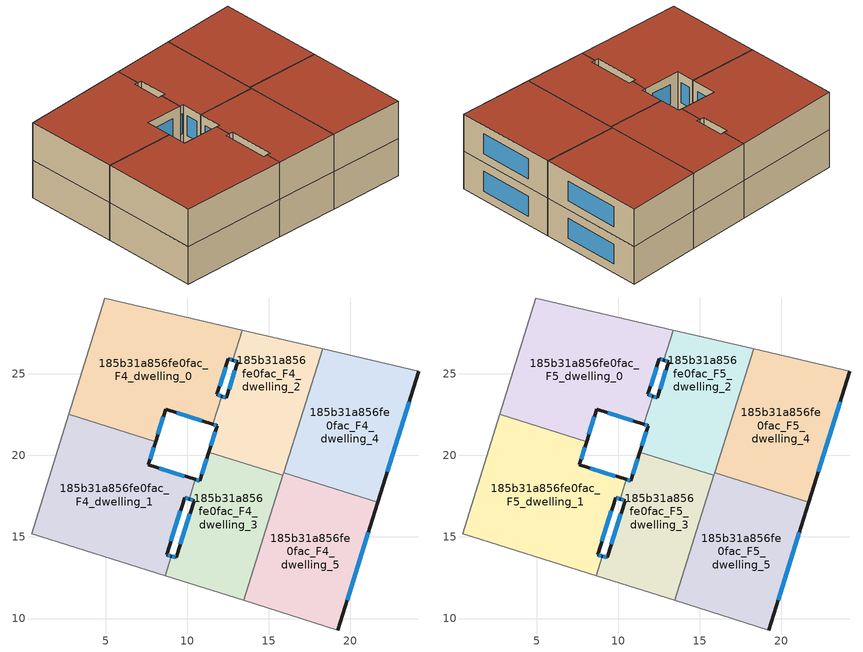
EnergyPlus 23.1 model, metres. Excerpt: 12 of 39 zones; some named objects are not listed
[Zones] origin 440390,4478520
185b31a856fe0fac_F4_dwelling_0
 floor to 185b31a856fe0fac_F3_dwelling_0 (EU_floor_Construction): 13.39,27.69 12.81,25.84 12.54,25.93 11.83,23.74 12.12,23.64 11.58,21.91 8.69,22.83 8.07,20.84 2.73,22.52 4.95,29.66 z12
 wall outside (EU_wall_Construction): 12.12,23.64 11.83,23.74 12.54,25.93 12.81,25.84 / 8.07,20.84 8.69,22.83 11.58,21.91 z12:15
 wall to 185b31a856fe0fac_F4_dwelling_2 (EU_wall_Construction): 12.81,25.84 13.39,27.69 / 11.58,21.91 12.12,23.64 z12:15
 wall to 185b31a856fe0fac_F4_dwelling_1 (EU_wall_Construction): 2.73,22.52 8.07,20.84 z12:15
 wall adiabatic (EU_wall_Construction): 13.39,27.69 4.95,29.66 2.73,22.52 z12:15
 window (EU_Window_Construction): 12.6,25.91 12.75,25.86 / 11.99,24.25 12.37,25.42 / 12.05,23.66 11.89,23.72 / 9.36,22.62 10.9,22.13 / 8.21,21.31 8.54,22.37 z12.7:14.3
185b31a856fe0fac_F4_dwelling_1
 floor to 185b31a856fe0fac_F3_dwelling_1 (EU_floor_Construction): 8.07,20.84 7.63,19.42 10.51,18.53 10.13,17.33 9.84,17.42 8.74,13.91 9.03,13.83 8.66,12.62 0.46,15.21 2.73,22.52 z12
 wall outside (EU_wall_Construction): 10.51,18.53 7.63,19.42 8.07,20.84 / 9.03,13.83 8.74,13.91 9.84,17.42 10.13,17.33 z12:15
 wall to 185b31a856fe0fac_F4_dwelling_3 (EU_wall_Construction): 10.13,17.33 10.51,18.53 / 8.66,12.62 9.03,13.83 z12:15
 wall adiabatic (EU_wall_Construction): 2.73,22.52 0.46,15.21 8.66,12.62 z12:15
 window (EU_Window_Construction): 7.73,19.76 7.97,20.51 / 9.84,18.74 8.3,19.21 / 9.91,17.4 10.07,17.35 / 9,14.73 9.58,16.6 / 8.97,13.85 8.81,13.89 z12.7:14.3
185b31a856fe0fac_F4_dwelling_2
 floor to 185b31a856fe0fac_F3_dwelling_2 (EU_floor_Construction): 18.31,26.54 15.87,18.78 11.33,20.21 11.84,21.83 11.58,21.91 12.12,23.64 12.41,23.54 13.1,25.75 12.81,25.84 13.39,27.69 z12
 wall outside (EU_wall_Construction): 12.81,25.84 13.1,25.75 12.41,23.54 12.12,23.64 / 11.58,21.91 11.84,21.83 11.33,20.21 z12:15
 wall adiabatic (EU_wall_Construction): 18.31,26.54 13.39,27.69 z12:15
 wall to 185b31a856fe0fac_F4_dwelling_3 (EU_wall_Construction): 11.33,20.21 15.87,18.78 z12:15
 wall to 185b31a856fe0fac_F4_dwelling_4 (EU_wall_Construction): 15.92,18.93 18.31,26.54 z12:15
 wall to 185b31a856fe0fac_F4_dwelling_5 (EU_wall_Construction): 15.87,18.78 15.92,18.93 z12:15
 window (EU_Window_Construction): 12.34,23.56 12.19,23.61 / 12.94,25.23 12.57,24.05 / 12.88,25.82 13.03,25.77 / 11.72,21.45 11.45,20.59 / 11.64,21.89 11.77,21.85 z12.7:14.3
185b31a856fe0fac_F4_dwelling_3
 floor to 185b31a856fe0fac_F3_dwelling_3 (EU_floor_Construction): 15.87,18.78 13.47,11.11 8.66,12.62 9.03,13.83 9.33,13.75 10.42,17.24 10.13,17.33 10.51,18.53 10.78,18.44 11.33,20.21 z12
 wall outside (EU_wall_Construction): 10.13,17.33 10.42,17.24 9.33,13.75 9.03,13.83 / 11.33,20.21 10.78,18.44 10.51,18.53 z12:15
 wall adiabatic (EU_wall_Construction): 8.66,12.62 13.47,11.11 z12:15
 wall to 185b31a856fe0fac_F4_dwelling_5 (EU_wall_Construction): 13.47,11.11 15.87,18.78 z12:15
 window (EU_Window_Construction): 10.17,16.42 9.59,14.56 / 10.2,17.31 10.36,17.26 / 10.72,18.46 10.57,18.51 / 11.2,19.79 10.91,18.86 / 9.26,13.77 9.1,13.81 z12.7:14.3
185b31a856fe0fac_F4_dwelling_4
 floor to 185b31a856fe0fac_F3_dwelling_4 (EU_floor_Construction): 24.22,25.16 21.69,17.12 15.92,18.93 18.31,26.54 z12
 wall outside (EU_wall_Construction): 21.69,17.12 24.22,25.16 z12:15
 wall to 185b31a856fe0fac_F4_dwelling_5 (EU_wall_Construction): 15.92,18.93 21.69,17.12 z12:15
 wall adiabatic (EU_wall_Construction): 24.22,25.16 18.31,26.54 z12:15
 window (EU_Window_Construction): 22.28,19 23.63,23.28 z12.7:14.3
185b31a856fe0fac_F4_dwelling_5
 floor to 185b31a856fe0fac_F3_dwelling_5 (EU_floor_Construction): 21.69,17.12 19.23,9.29 13.47,11.11 15.92,18.93 z12
 wall outside (EU_wall_Construction): 19.23,9.29 21.69,17.12 z12:15
 wall adiabatic (EU_wall_Construction): 13.47,11.11 19.23,9.29 z12:15
 window (EU_Window_Construction): 19.81,11.13 21.12,15.29 z12.7:14.3
185b31a856fe0fac_F5_dwelling_0
 floor to 185b31a856fe0fac_F4_dwelling_0 (EU_floor_Construction): 13.39,27.69 12.81,25.84 12.54,25.93 11.83,23.74 12.12,23.64 11.58,21.91 8.69,22.83 8.07,20.84 2.73,22.52 4.95,29.66 z15
 wall outside (EU_wall_Construction): 12.12,23.64 11.83,23.74 12.54,25.93 12.81,25.84 / 8.07,20.84 8.69,22.83 11.58,21.91 z15:18
 wall to 185b31a856fe0fac_F5_dwelling_2 (EU_wall_Construction): 12.81,25.84 13.39,27.69 / 11.58,21.91 12.12,23.64 z15:18
 wall to 185b31a856fe0fac_F5_dwelling_1 (EU_wall_Construction): 2.73,22.52 8.07,20.84 z15:18
 wall adiabatic (EU_wall_Construction): 13.39,27.69 4.95,29.66 2.73,22.52 z15:18
 window (EU_Window_Construction): 12.6,25.91 12.75,25.86 / 11.99,24.25 12.37,25.42 / 12.05,23.66 11.89,23.72 / 9.36,22.62 10.9,22.13 / 8.21,21.31 8.54,22.37 z15.7:17.3
 roof outside (EU_roof_Construction): 11.58,21.91 12.12,23.64 11.83,23.74 12.54,25.93 12.81,25.84 13.39,27.69 4.95,29.66 2.73,22.52 8.07,20.84 8.69,22.83 z18
185b31a856fe0fac_F5_dwelling_1
 floor to 185b31a856fe0fac_F4_dwelling_1 (EU_floor_Construction): 8.07,20.84 7.63,19.42 10.51,18.53 10.13,17.33 9.84,17.42 8.74,13.91 9.03,13.83 8.66,12.62 0.46,15.21 2.73,22.52 z15
 wall outside (EU_wall_Construction): 10.51,18.53 7.63,19.42 8.07,20.84 / 9.03,13.83 8.74,13.91 9.84,17.42 10.13,17.33 z15:18
 wall to 185b31a856fe0fac_F5_dwelling_3 (EU_wall_Construction): 10.13,17.33 10.51,18.53 / 8.66,12.62 9.03,13.83 z15:18
 wall adiabatic (EU_wall_Construction): 2.73,22.52 0.46,15.21 8.66,12.62 z15:18
 window (EU_Window_Construction): 7.73,19.76 7.97,20.51 / 9.84,18.74 8.3,19.21 / 9.91,17.4 10.07,17.35 / 9,14.73 9.58,16.6 / 8.97,13.85 8.81,13.89 z15.7:17.3
 roof outside (EU_roof_Construction): 8.66,12.62 9.03,13.83 8.74,13.91 9.84,17.42 10.13,17.33 10.51,18.53 7.63,19.42 8.07,20.84 2.73,22.52 0.46,15.21 z18
185b31a856fe0fac_F5_dwelling_2
 floor to 185b31a856fe0fac_F4_dwelling_2 (EU_floor_Construction): 18.31,26.54 15.87,18.78 11.33,20.21 11.84,21.83 11.58,21.91 12.12,23.64 12.41,23.54 13.1,25.75 12.81,25.84 13.39,27.69 z15
 wall outside (EU_wall_Construction): 12.81,25.84 13.1,25.75 12.41,23.54 12.12,23.64 / 11.58,21.91 11.84,21.83 11.33,20.21 z15:18
 wall adiabatic (EU_wall_Construction): 18.31,26.54 13.39,27.69 z15:18
 wall to 185b31a856fe0fac_F5_dwelling_3 (EU_wall_Construction): 11.33,20.21 15.87,18.78 z15:18
 wall to 185b31a856fe0fac_F5_dwelling_4 (EU_wall_Construction): 15.92,18.93 18.31,26.54 z15:18
 wall to 185b31a856fe0fac_F5_dwelling_5 (EU_wall_Construction): 15.87,18.78 15.92,18.93 z15:18
 window (EU_Window_Construction): 12.34,23.56 12.19,23.61 / 12.94,25.23 12.57,24.05 / 12.88,25.82 13.03,25.77 / 11.72,21.45 11.45,20.59 / 11.64,21.89 11.77,21.85 z15.7:17.3
 roof outside (EU_roof_Construction): 15.87,18.78 18.31,26.54 13.39,27.69 12.81,25.84 13.1,25.75 12.41,23.54 12.12,23.64 11.58,21.91 11.84,21.83 11.33,20.21 z18
185b31a856fe0fac_F5_dwelling_3
 floor to 185b31a856fe0fac_F4_dwelling_3 (EU_floor_Construction): 15.87,18.78 13.47,11.11 8.66,12.62 9.03,13.83 9.33,13.75 10.42,17.24 10.13,17.33 10.51,18.53 10.78,18.44 11.33,20.21 z15
 wall outside (EU_wall_Construction): 10.13,17.33 10.42,17.24 9.33,13.75 9.03,13.83 / 11.33,20.21 10.78,18.44 10.51,18.53 z15:18
 wall adiabatic (EU_wall_Construction): 8.66,12.62 13.47,11.11 z15:18
 wall to 185b31a856fe0fac_F5_dwelling_5 (EU_wall_Construction): 13.47,11.11 15.87,18.78 z15:18
 window (EU_Window_Construction): 10.17,16.42 9.59,14.56 / 10.2,17.31 10.36,17.26 / 10.72,18.46 10.57,18.51 / 11.2,19.79 10.91,18.86 / 9.26,13.77 9.1,13.81 z15.7:17.3
 roof outside (EU_roof_Construction): 13.47,11.11 15.87,18.78 11.33,20.21 10.78,18.44 10.51,18.53 10.13,17.33 10.42,17.24 9.33,13.75 9.03,13.83 8.66,12.62 z18
185b31a856fe0fac_F5_dwelling_4
 floor to 185b31a856fe0fac_F4_dwelling_4 (EU_floor_Construction): 24.22,25.16 21.69,17.12 15.92,18.93 18.31,26.54 z15
 wall outside (EU_wall_Construction): 21.69,17.12 24.22,25.16 z15:18
 wall to 185b31a856fe0fac_F5_dwelling_5 (EU_wall_Construction): 15.92,18.93 21.69,17.12 z15:18
 wall adiabatic (EU_wall_Construction): 24.22,25.16 18.31,26.54 z15:18
 window (EU_Window_Construction): 22.28,19 23.63,23.28 z15.7:17.3
 roof outside (EU_roof_Construction): 21.69,17.12 24.22,25.16 18.31,26.54 15.92,18.93 z18
185b31a856fe0fac_F5_dwelling_5
 floor to 185b31a856fe0fac_F4_dwelling_5 (EU_floor_Construction): 21.69,17.12 19.23,9.29 13.47,11.11 15.92,18.93 z15
 wall outside (EU_wall_Construction): 19.23,9.29 21.69,17.12 z15:18
 wall adiabatic (EU_wall_Construction): 13.47,11.11 19.23,9.29 z15:18
 window (EU_Window_Construction): 19.81,11.13 21.12,15.29 z15.7:17.3
 roof outside (EU_roof_Construction): 19.23,9.29 21.69,17.12 15.92,18.93 13.47,11.11 z18
[Building]
EU S2 Campaign: North Axis=0; Terrain=City; Solar Distribution=FullExterior
[Site:Location]
Madrid: Latitude=40.5; Longitude=-3.5; Time Zone=1; Elevation=609
[SizingPeriod:WeatherFileDays]
AnnualSizingPeriod: Begin Month=1; Begin Day of Month=1; End Month=12; End Day of Month=31; Day of Week for Start Day=Monday; Use Weather File Daylight Saving Period=No; Use Weather File Rain and Snow Indicators=No
[MATERIAL]
EU_InternalMass_Material: Roughness=MediumRough; Thickness=0.1; Conductivity=1; Density=1800; Specific Heat=900; Thermal Absorptance=0.9; Solar Absorptance=0.7; Visible Absorptance=0.7
[MATERIAL:NOMASS] Roughness=MediumRough; Thermal Absorptance=0.9; Solar Absorptance=0.7; Visible Absorptance=0.7
Name | Thermal Resistance
EU_wall_NoMass | 0.419739
EU_roof_NoMass | 0.352165
EU_floor_NoMass | 0.608284
[WINDOWMATERIAL:SIMPLEGLAZINGSYSTEM]
EU_Window_SimpleGlazing: UFactor=4.8352; Solar Heat Gain Coefficient=0.85; Visible Transmittance=0.85
[CONSTRUCTION]
EU_wall_Construction: EU_wall_NoMass
EU_roof_Construction: EU_roof_NoMass
EU_floor_Construction: EU_floor_NoMass
EU_InternalMass_Construction: EU_InternalMass_Material
EU_Window_Construction: EU_Window_SimpleGlazing
[ZONE] Type=1; Multiplier=1; Ceiling Height=autocalculate; Floor Area=autocalculate; Part of Total Floor Area=Yes
Name | Volume
185b31a856fe0fac_F4_dwelling_0; 185b31a856fe0fac_F5_dwelling_0 | 180.925
185b31a856fe0fac_F4_dwelling_1; 185b31a856fe0fac_F5_dwelling_1 | 180.945
185b31a856fe0fac_F4_dwelling_2; 185b31a856fe0fac_F5_dwelling_2 | 116.628
185b31a856fe0fac_F4_dwelling_3; 185b31a856fe0fac_F5_dwelling_3 | 116.622
185b31a856fe0fac_F4_dwelling_4; 185b31a856fe0fac_F5_dwelling_4 | 148.785
185b31a856fe0fac_F4_dwelling_5; 185b31a856fe0fac_F5_dwelling_5 | 148.763
[INTERNALMASS] Construction=EU_InternalMass_Construction
Name | Zone or ZoneList | Surface Area
185b31a856fe0fac_F4_dwelling_0_EU_InternalMass | 185b31a856fe0fac_F4_dwelling_0 | 60.3073
185b31a856fe0fac_F4_dwelling_1_EU_InternalMass | 185b31a856fe0fac_F4_dwelling_1 | 60.3133
185b31a856fe0fac_F4_dwelling_2_EU_InternalMass | 185b31a856fe0fac_F4_dwelling_2 | 38.8745
185b31a856fe0fac_F4_dwelling_3_EU_InternalMass | 185b31a856fe0fac_F4_dwelling_3 | 38.8732
185b31a856fe0fac_F4_dwelling_4_EU_InternalMass | 185b31a856fe0fac_F4_dwelling_4 | 49.5944
185b31a856fe0fac_F4_dwelling_5_EU_InternalMass | 185b31a856fe0fac_F4_dwelling_5 | 49.5872
185b31a856fe0fac_F5_dwelling_0_EU_InternalMass | 185b31a856fe0fac_F5_dwelling_0 | 60.3073
185b31a856fe0fac_F5_dwelling_1_EU_InternalMass | 185b31a856fe0fac_F5_dwelling_1 | 60.3133
185b31a856fe0fac_F5_dwelling_2_EU_InternalMass | 185b31a856fe0fac_F5_dwelling_2 | 38.8745
185b31a856fe0fac_F5_dwelling_3_EU_InternalMass | 185b31a856fe0fac_F5_dwelling_3 | 38.8732
185b31a856fe0fac_F5_dwelling_4_EU_InternalMass | 185b31a856fe0fac_F5_dwelling_4 | 49.5944
185b31a856fe0fac_F5_dwelling_5_EU_InternalMass | 185b31a856fe0fac_F5_dwelling_5 | 49.5872
[OTHEREQUIPMENT] Fuel Type=Electricity; Design Level Calculation Method=Watts/Area; Power per Zone Floor Area=1; Fraction Latent=0; Fraction Radiant=0; Fraction Lost=0; Carbon Dioxide Generation Rate=0; EndUse Subcategory=EU_Step8_InternalGains
Name | Zone or ZoneList or Space or SpaceList | Schedule
EU_Step8_InternalGain_185b31a856fe0fac_F4_dwelling_0_f000 | 185b31a856fe0fac_F4_dwelling_0 | EU_Step8_GainSchedule_185b31a856fe0fac_F4_dwelling_0_f000
EU_Step8_InternalGain_185b31a856fe0fac_F4_dwelling_1_f000 | 185b31a856fe0fac_F4_dwelling_1 | EU_Step8_GainSchedule_185b31a856fe0fac_F4_dwelling_1_f000
EU_Step8_InternalGain_185b31a856fe0fac_F4_dwelling_2_f000 | 185b31a856fe0fac_F4_dwelling_2 | EU_Step8_GainSchedule_185b31a856fe0fac_F4_dwelling_2_f000
EU_Step8_InternalGain_185b31a856fe0fac_F4_dwelling_3_f000 | 185b31a856fe0fac_F4_dwelling_3 | EU_Step8_GainSchedule_185b31a856fe0fac_F4_dwelling_3_f000
EU_Step8_InternalGain_185b31a856fe0fac_F4_dwelling_4_f000 | 185b31a856fe0fac_F4_dwelling_4 | EU_Step8_GainSchedule_185b31a856fe0fac_F4_dwelling_4_f000
EU_Step8_InternalGain_185b31a856fe0fac_F4_dwelling_5_f000 | 185b31a856fe0fac_F4_dwelling_5 | EU_Step8_GainSchedule_185b31a856fe0fac_F4_dwelling_5_f000
EU_Step8_InternalGain_185b31a856fe0fac_F5_dwelling_0_f000 | 185b31a856fe0fac_F5_dwelling_0 | EU_Step8_GainSchedule_185b31a856fe0fac_F5_dwelling_0_f000
EU_Step8_InternalGain_185b31a856fe0fac_F5_dwelling_1_f000 | 185b31a856fe0fac_F5_dwelling_1 | EU_Step8_GainSchedule_185b31a856fe0fac_F5_dwelling_1_f000
EU_Step8_InternalGain_185b31a856fe0fac_F5_dwelling_2_f000 | 185b31a856fe0fac_F5_dwelling_2 | EU_Step8_GainSchedule_185b31a856fe0fac_F5_dwelling_2_f000
EU_Step8_InternalGain_185b31a856fe0fac_F5_dwelling_3_f000 | 185b31a856fe0fac_F5_dwelling_3 | EU_Step8_GainSchedule_185b31a856fe0fac_F5_dwelling_3_f000
EU_Step8_InternalGain_185b31a856fe0fac_F5_dwelling_4_f000 | 185b31a856fe0fac_F5_dwelling_4 | EU_Step8_GainSchedule_185b31a856fe0fac_F5_dwelling_4_f000
EU_Step8_InternalGain_185b31a856fe0fac_F5_dwelling_5_f000 | 185b31a856fe0fac_F5_dwelling_5 | EU_Step8_GainSchedule_185b31a856fe0fac_F5_dwelling_5_f000
[ZONEVENTILATION:DESIGNFLOWRATE] Schedule=EU_AlwaysOn; Design Flow Rate Calculation Method=AirChanges/Hour; Air Changes per Hour=0.703302; Ventilation Type=Natural; Fan Pressure Rise=0; Fan Total Efficiency=1; Constant Term Coefficient=1; Temperature Term Coefficient=0; Velocity Term Coefficient=0; Velocity Squared Term Coefficient=0; Minimum Indoor Temperature=-100; Maximum Indoor Temperature=100; Delta Temperature=-100; Minimum Outdoor Temperature=-100; Maximum Outdoor Temperature=100; Maximum Wind Speed=40
Name | Zone or ZoneList or Space or SpaceList
EU_ConstantAir_185b31a856fe0fac_F4_dwelling_0 | 185b31a856fe0fac_F4_dwelling_0
EU_ConstantAir_185b31a856fe0fac_F4_dwelling_1 | 185b31a856fe0fac_F4_dwelling_1
EU_ConstantAir_185b31a856fe0fac_F4_dwelling_2 | 185b31a856fe0fac_F4_dwelling_2
EU_ConstantAir_185b31a856fe0fac_F4_dwelling_3 | 185b31a856fe0fac_F4_dwelling_3
EU_ConstantAir_185b31a856fe0fac_F4_dwelling_4 | 185b31a856fe0fac_F4_dwelling_4
EU_ConstantAir_185b31a856fe0fac_F4_dwelling_5 | 185b31a856fe0fac_F4_dwelling_5
EU_ConstantAir_185b31a856fe0fac_F5_dwelling_0 | 185b31a856fe0fac_F5_dwelling_0
EU_ConstantAir_185b31a856fe0fac_F5_dwelling_1 | 185b31a856fe0fac_F5_dwelling_1
EU_ConstantAir_185b31a856fe0fac_F5_dwelling_2 | 185b31a856fe0fac_F5_dwelling_2
EU_ConstantAir_185b31a856fe0fac_F5_dwelling_3 | 185b31a856fe0fac_F5_dwelling_3
EU_ConstantAir_185b31a856fe0fac_F5_dwelling_4 | 185b31a856fe0fac_F5_dwelling_4
EU_ConstantAir_185b31a856fe0fac_F5_dwelling_5 | 185b31a856fe0fac_F5_dwelling_5
[HVACTEMPLATE:THERMOSTAT] Constant Heating Setpoint=20; Constant Cooling Setpoint=50
EU_HeatOnly_185b31a856fe0fac_F5_dwelling_3; EU_HeatOnly_185b31a856fe0fac_F5_dwelling_4; EU_HeatOnly_185b31a856fe0fac_F5_dwelling_5
[HVACTEMPLATE:ZONE:IDEALLOADSAIRSYSTEM] System Availability Schedule=EU_AlwaysOn; Maximum Heating Supply Air Temperature=50; Minimum Cooling Supply Air Temperature=13; Maximum Heating Supply Air Humidity Ratio=0.0156; Minimum Cooling Supply Air Humidity Ratio=0.0077; Heating Limit=NoLimit; Cooling Limit=NoLimit; Heating Availability Schedule=EU_AlwaysOn; Cooling Availability Schedule=EU_CoolingOff; Dehumidification Control Type=ConstantSensibleHeatRatio; Cooling Sensible Heat Ratio=0.7; Dehumidification Setpoint=60; Humidification Control Type=None; Humidification Setpoint=30; Outdoor Air Method=None; Outdoor Air Flow Rate per Person=0.00944; Outdoor Air Flow Rate per Zone Floor Area=0; Outdoor Air Flow Rate per Zone=0; Demand Controlled Ventilation Type=None; Outdoor Air Economizer Type=NoEconomizer; Heat Recovery Type=None; Sensible Heat Recovery Effectiveness=0.7; Latent Heat Recovery Effectiveness=0.65
Name | Template Thermostat
185b31a856fe0fac_F4_dwelling_0 | EU_HeatOnly_185b31a856fe0fac_F4_dwelling_0
185b31a856fe0fac_F4_dwelling_1 | EU_HeatOnly_185b31a856fe0fac_F4_dwelling_1
185b31a856fe0fac_F4_dwelling_2 | EU_HeatOnly_185b31a856fe0fac_F4_dwelling_2
185b31a856fe0fac_F4_dwelling_3 | EU_HeatOnly_185b31a856fe0fac_F4_dwelling_3
185b31a856fe0fac_F4_dwelling_4 | EU_HeatOnly_185b31a856fe0fac_F4_dwelling_4
185b31a856fe0fac_F4_dwelling_5 | EU_HeatOnly_185b31a856fe0fac_F4_dwelling_5
185b31a856fe0fac_F5_dwelling_0 | EU_HeatOnly_185b31a856fe0fac_F5_dwelling_0
185b31a856fe0fac_F5_dwelling_1 | EU_HeatOnly_185b31a856fe0fac_F5_dwelling_1
185b31a856fe0fac_F5_dwelling_2 | EU_HeatOnly_185b31a856fe0fac_F5_dwelling_2
185b31a856fe0fac_F5_dwelling_3 | EU_HeatOnly_185b31a856fe0fac_F5_dwelling_3
185b31a856fe0fac_F5_dwelling_4 | EU_HeatOnly_185b31a856fe0fac_F5_dwelling_4
185b31a856fe0fac_F5_dwelling_5 | EU_HeatOnly_185b31a856fe0fac_F5_dwelling_5
[SIZING:ZONE] Zone Cooling Design Supply Air Temperature Input Method=SupplyAirTemperature; Zone Cooling Design Supply Air Temperature=13; Zone Heating Design Supply Air Temperature Input Method=SupplyAirTemperature; Zone Heating Design Supply Air Temperature=50; Zone Cooling Design Supply Air Humidity Ratio=0.008; Zone Heating Design Supply Air Humidity Ratio=0.008; Cooling Design Air Flow Method=DesignDay; Cooling Design Air Flow Rate=0; Cooling Minimum Air Flow per Zone Floor Area=0.000762; Cooling Minimum Air Flow=0; Cooling Minimum Air Flow Fraction=0.2; Heating Design Air Flow Method=DesignDay; Heating Design Air Flow Rate=0; Heating Maximum Air Flow per Zone Floor Area=0.002032; Heating Maximum Air Flow=0.141576; Heating Maximum Air Flow Fraction=0.3; Account for Dedicated Outdoor Air System=No; Dedicated Outdoor Air System Control Strategy=NeutralSupplyAir; Dedicated Outdoor Air Low Setpoint Temperature for Design=autosize; Dedicated Outdoor Air High Setpoint Temperature for Design=autosize; Zone Load Sizing Method=Sensible Load Only No Latent Load; Zone Latent Cooling Design Supply Air Humidity Ratio Input Method=HumidityRatioDifference; Zone Cooling Design Supply Air Humidity Ratio Difference=0.005; Zone Latent Heating Design Supply Air Humidity Ratio Input Method=HumidityRatioDifference; Zone Humidification Design Supply Air Humidity Ratio Difference=0.005
185b31a856fe0fac_F4_dwelling_0; 185b31a856fe0fac_F4_dwelling_1; 185b31a856fe0fac_F4_dwelling_2; 185b31a856fe0fac_F4_dwelling_3; 185b31a856fe0fac_F4_dwelling_4; 185b31a856fe0fac_F4_dwelling_5; 185b31a856fe0fac_F5_dwelling_0; 185b31a856fe0fac_F5_dwelling_1; 185b31a856fe0fac_F5_dwelling_2; 185b31a856fe0fac_F5_dwelling_3; 185b31a856fe0fac_F5_dwelling_4; 185b31a856fe0fac_F5_dwelling_5
[SCHEDULE:CONSTANT]
Name | Hourly Value
EU_AlwaysOn | 1
EU_CoolingOff | 0
[SCHEDULE:FILE] Column Number=1; Rows to Skip at Top=0; Number of Hours of Data=8760; Column Separator=Comma; Interpolate to Timestep=No; Minutes per Item=60; Adjust Schedule for Daylight Savings=Yes
Name | File
EU_Step8_GainSchedule_185b31a856fe0fac_F4_dwelling_0_f000 | ../../schedules/185b31a856fe0fac/185b31a856fe0fac_F4_dwelling_0_f000_gain.csv
EU_Step8_GainSchedule_185b31a856fe0fac_F4_dwelling_1_f000 | ../../schedules/185b31a856fe0fac/185b31a856fe0fac_F4_dwelling_1_f000_gain.csv
EU_Step8_GainSchedule_185b31a856fe0fac_F4_dwelling_2_f000 | ../../schedules/185b31a856fe0fac/185b31a856fe0fac_F4_dwelling_2_f000_gain.csv
EU_Step8_GainSchedule_185b31a856fe0fac_F4_dwelling_3_f000 | ../../schedules/185b31a856fe0fac/185b31a856fe0fac_F4_dwelling_3_f000_gain.csv
EU_Step8_GainSchedule_185b31a856fe0fac_F4_dwelling_4_f000 | ../../schedules/185b31a856fe0fac/185b31a856fe0fac_F4_dwelling_4_f000_gain.csv
EU_Step8_GainSchedule_185b31a856fe0fac_F4_dwelling_5_f000 | ../../schedules/185b31a856fe0fac/185b31a856fe0fac_F4_dwelling_5_f000_gain.csv
EU_Step8_GainSchedule_185b31a856fe0fac_F5_dwelling_0_f000 | ../../schedules/185b31a856fe0fac/185b31a856fe0fac_F5_dwelling_0_f000_gain.csv
EU_Step8_GainSchedule_185b31a856fe0fac_F5_dwelling_1_f000 | ../../schedules/185b31a856fe0fac/185b31a856fe0fac_F5_dwelling_1_f000_gain.csv
EU_Step8_GainSchedule_185b31a856fe0fac_F5_dwelling_2_f000 | ../../schedules/185b31a856fe0fac/185b31a856fe0fac_F5_dwelling_2_f000_gain.csv
EU_Step8_GainSchedule_185b31a856fe0fac_F5_dwelling_3_f000 | ../../schedules/185b31a856fe0fac/185b31a856fe0fac_F5_dwelling_3_f000_gain.csv
EU_Step8_GainSchedule_185b31a856fe0fac_F5_dwelling_4_f000 | ../../schedules/185b31a856fe0fac/185b31a856fe0fac_F5_dwelling_4_f000_gain.csv
EU_Step8_GainSchedule_185b31a856fe0fac_F5_dwelling_5_f000 | ../../schedules/185b31a856fe0fac/185b31a856fe0fac_F5_dwelling_5_f000_gain.csv
